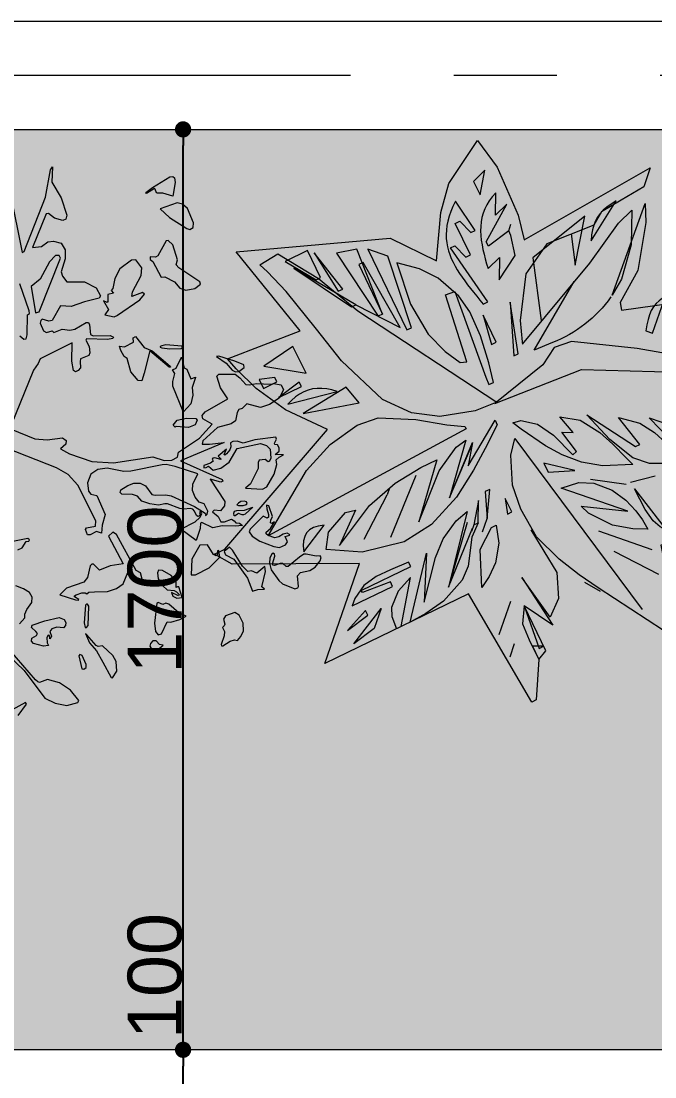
# Model space of a CAD drawing. Header units: millimetres. Extents: x 0 to 1313252738, y -131 to 560100888.
# Drawn here: x 1312631865 to 1312633035, y 559965272 to 559967222 of the extents above; entities that cross this region are included whole.
import ezdxf

# ---------------------------------------------------------------- set-up
doc = ezdxf.new("R2010")
doc.units = ezdxf.units.MM
doc.linetypes.add('CENTERX2', pattern=[101.60000000000001, 63.5, -12.7, 12.7, -12.7])
doc.layers.get('0').update_dxf_attribs({"lineweight": 0})
for name, color, linetype, lineweight in [('001通り芯', 6, 'CENTERX2', 0), ('002外周躯体', 7, 'Continuous', 13), ('003間仕切り', 7, 'Continuous', 13), ('004寸法', 7, 'Continuous', 0), ('009床', 7, 'Continuous', 5), ('010植栽', 92, 'Continuous', 0)]:
    doc.layers.add(name, color=color, linetype=linetype, lineweight=lineweight)
doc.styles.add('onnjuku', font='arial.ttf')
doc.dimstyles.new('onnjuku', dxfattribs={"dimtxt": 100, "dimasz": 30, "dimexe": 1.25, "dimexo": 0.625, "dimtad": 1, "dimdec": 0, "dimtxsty": 'onnjuku', "dimblk": 'DOT', "dimcen": 2.5, "dimadec": 0, "dimazin": 0, "dimtfac": 1, "dimtdec": 0, "dimtmove": 0, "dimatfit": 3, "dimfxl": 500, "dimfxlon": 1, "dimarcsym": 0})

# ---------------------------------------------------------------- blocks, each defined once
blk = doc.blocks.new('樹木平面（CAD素材.com）5dde948b')
at = {"color": 0, "linetype": 'ByBlock', "lineweight": -2}
for points in [[(24.18153541536231, 227.6778946107683), (31.89640140718621, 221.4856995383834), (36.15987998161654, 222.5008134846762), (37.78030261439925, 229.5126190766605), (38.72492253664314, 266.5116425783872), (42.17630995403669, 269.1509388387476), (41.56724158626093, 274.2265085702111), (24.31030449928585, 323.5610463600333)], [(6.311770279327903, 491.7268905275768), (28.45817287428145, 381.7900501440831), (32.72165144870451, 383.61725524741), (72.08269471620223, 484.2150473250113), (81.01569744357765, 534.6662104557545), (84.9746418341201, 540.0463143711058), (83.65499370394174, 511.724635269542), (100.7089080016558, 482.8953991948301), (111.3676044377316, 450.7162870973534), (109.3373765451433, 443.5089780786756), (103.9572726297956, 440.6666590290569), (88.73056343540155, 444.9301376034854), (77.05675305303521, 453.8631403308609), (73.09780866250003, 452.9495377791972), (47.719960005179, 390.7230528714586), (64.26631732975147, 392.5502579747854), (76.14315050137157, 401.280237912902), (86.70033554282055, 402.4983746484531), (100.9119307909168, 398.7424530471703), (108.3222625988528, 386.4595742970296), (108.3222625988528, 369.8117055778303), (101.0134421855437, 345.8550164453245), (103.4497156566467, 337.9371276642414), (111.3676044377316, 327.5829654120562), (143.5467165352056, 327.4814540174275), (165.067132196611, 316.7212461867253), (173.1880437669497, 301.5960483869648), (171.0563044797345, 297.3325698125358), (144.0542735083545, 290.4297949777456), (118.9809590349214, 282.0043492235168), (99.59228266073116, 282.91795177518), (83.85801649319546, 256.0174321984255), (78.27488978858673, 254.7992954628744), (65.89049964381775, 258.3521942748985), (62.94666919957307, 256.2204549876838), (62.1345780425363, 251.4494194401086), (68.3267731149208, 237.1363127973823), (73.80838842490266, 234.0909709585044), (84.16255067708335, 236.8317786134944), (87.30940391059632, 234.1924823531335), (102.5361131049831, 239.8771204523723), (116.7477083530793, 238.2529381383042), (125.6807110804547, 240.3846774255189), (146.9981039525992, 252.6675561756597), (151.0585597377685, 252.4645333864009), (153.1902990249837, 248.0995434173428), (154.8144813390572, 230.4365607518507), (159.7885396758902, 228.1017986753777), (191.1555606163347, 228.710867043153), (197.1447328994582, 225.157968231129), (196.1296189531676, 222.6201833653972), (185.9784794902407, 221.0975124459587), (147.7086837150091, 222.3156491815098), (146.2875241901965, 219.7778643157781), (152.1751850786932, 208.4085881173005), (153.3933218142447, 196.4302435510476), (151.7691395001784, 191.3546738195841), (136.6439417004185, 185.5685243257162), (135.5273163594938, 180.5944659888823), (136.2378961218965, 168.9206556065169), (132.2789517313613, 163.7435744804243), (127.0003592106331, 161.4088124039513), (123.6504831878737, 163.6420630857951), (120.6051413489949, 181.1020229620285), (121.1126983221365, 214.7022945843151), (61.72853246402155, 185.1624787471992), (58.48016783588173, 176.6355215983412), (49.85169929239418, 164.3526428482), (8.270094267387321, 62.9554485378935)], [(8.270094267387321, 55.18982684875528), (52.12301674722766, 37.67911127520711), (75.11534763075542, 35.85190617188028), (103.4370267323211, 39.20178219464606), (109.6799775020226, 34.32923525244132), (109.0709091342469, 27.47721611496582), (99.3258152498347, 18.79799187416393), (116.2274624556048, 9.814233449474159), (157.3395772804615, -4.498873193252165), (197.3858224617033, -6.935146664354306), (269.7126911350533, 4.484885231437602), (291.0300840071977, -2.367133906037906), (305.1909235579842, -1.605798446318203), (315.392818718221, 3.571282679774412), (317.5245580054361, 12.70730819640766), (356.3526664511336, 38.5927138268703), (379.6495315185493, 64.78265364122035), (362.443350128884, 74.22321334174194), (360.9206792094446, 80.46616411144169), (366.7068287033144, 87.31818324891718), (408.2757448039956, 111.3763837760525), (394.8424035813914, 131.9831968857929), (388.4133485882085, 153.3682640210249), (391.864736005602, 157.0903484907644), (421.7767602896892, 157.0226742276786), (430.6420887539825, 150.3905964452333), (441.6729936370284, 137.6678349850322), (447.8313515778681, 137.1941151434289), (461.5692269843602, 139.7657371407035), (487.0147499047634, 138.5476004051525), (492.9700850563494, 139.6980628776177), (506.7079604628416, 137.4648121957734), (511.242136089615, 127.9227411006227), (503.2565730454479, 112.7637061693194), (485.5259161168686, 101.1237329184973), (468.7426988714978, 95.70979187160307), (443.3648502141841, 102.4772181802209), (435.1085901176666, 93.54421545284549), (428.6118608613942, 91.64933608643241), (425.4311704963438, 86.23539503953863), (422.6565257098082, 70.9410115820624), (414.8063111918126, 65.39172200899611), (389.225439745238, 58.75964422655079), (362.2910830369402, 33.72016688466601), (361.2759690906497, 27.83250599616849), (374.4724503924554, 27.49413468073772), (401.8805269423573, 30.67482504578811), (320.8744340282028, -3.094632234213804), (397.8792861373841, -37.74385493433602), (399.4019570568235, -40.68768537858477), (395.7475468501688, -42.31186769265287), (375.9528248974639, -37.03327517193111), (402.9548558688438, -78.44992418067113), (402.5488102903291, -86.16479017249502), (394.7324329038784, -95.40232708375834), (383.2616453107657, -93.98116755894851), (379.9117692880063, -97.33104358171431), (390.5704657240748, -106.061023519831), (395.3415012716541, -115.9076287988696), (402.0412533171802, -115.6030946149817), (415.3392460136201, -110.9335704620357), (420.0087701665652, -113.9789123009136), (423.1556234000708, -117.734833902196), (429.8553754456044, -118.4454136646013), (435.235479360952, -122.7088922390303), (422.1405094537803, -123.5209833960643), (397.9807975320109, -123.4194720014352), (380.9268832342969, -126.8708594188301), (360.2185587299282, -116.9227427451624), (357.7146109957357, -118.1972746999522), (357.1281007156613, -128.1679494613154), (350.2253258808669, -150.094410701236), (321.5314383323311, -129.3409700214756), (348.3304465144574, -116.0316982811941), (356.9025198387062, -107.9559028862436), (360.7373947469205, -101.0982442268446), (358.857554105638, -96.94254318251568), (356.6518744198656, -97.18316278459996), (356.4313064512862, -98.30605426099281), (357.2333717915716, -101.6546770566642), (356.2708933832291, -104.6423704492094), (353.3634065247134, -105.9457266271656), (350.5160745667199, -104.3014926795904), (346.9669354359758, -95.77954843910902), (343.818828975378, -92.35071910940951), (339.2270049022664, -91.06741456496049), (326.8150437614277, -92.23040930836716), (319.7969720339715, -91.22782763301666), (296.9581614694798, -82.64572849201431), (292.1658210613059, -82.20459255485956), (280.3955121926883, -85.21233758091194), (264.634928256175, -82.3048507223948), (249.5761514924052, -77.27189071213388), (241.3950850215442, -68.52937850307535), (232.1512819748059, -65.1607040738968), (212.981920342103, -64.41879363413727), (209.3726263108365, -61.39099697457777), (211.1171184259474, -56.79917290147159), (223.7646862604997, -48.88880348295424), (234.9083815820232, -44.55765064543856), (246.819051885188, -44.2418374177032), (256.4287972434286, -48.97903583373546), (268.2041190204218, -65.31109132519987), (274.2045703473959, -66.48411188536011), (294.1910360455113, -65.89760160527976), (303.8910137545354, -67.97294567325571), (346.7964965511673, -87.68871431902836), (366.7829622492827, -99.7798493237583), (367.7304019324911, -102.2612389702517), (366.9183107754544, -104.2914668628368), (368.6327254403041, -103.1635624780669), (369.9862107020272, -101.3137992870447), (371.3396959637503, -96.03520676632297), (364.6625020059182, -82.31988944752491), (355.8197316293263, -79.43245422251493), (348.2853303390621, -70.27387061818581), (343.4578995722513, -57.86692238572004), (343.5481319230275, -46.04648443333462), (352.9774125797011, -26.91722606764232), (311.1998341678372, -13.33725727501632), (294.3715007470782, -9.953544120707194), (287.3333773861123, -10.72051910235086), (229.4944405351307, -21.99956295004676), (216.4107496718025, -22.54095705473674), (185.9573312830216, -16.49538955237176), (168.6327199329571, -19.1572439004276), (155.7294937711958, -27.50373634772268), (149.1820088176064, -43.99933797497807), (151.2122367101947, -59.22604716936757), (155.272692495364, -64.40312829546019), (166.5404572992156, -67.34695873970895), (181.9701892828634, -102.0638557029174), (176.1840397889937, -122.1631118395116), (175.473460026591, -136.5777298768671), (165.7283661421788, -133.8369222218771), (154.3590899437004, -140.029117294262), (149.5880543961284, -139.5215603211159), (145.4260872163249, -130.1825120152239), (147.2532923196522, -126.6296132031993), (163.9011610388515, -123.7872941535797), (164.7132521958883, -114.0422002691707), (131.4111702953269, -47.81235973574029), (113.5959205378858, -28.4744390588653), (92.27852766574145, -15.68400333557792), (-0.2028620839955693, 20.54619131408754)], [(257.2026570190392, 492.2879606189071), (269.3840243745472, 501.8977059771441), (301.6646478666553, 521.1848709567048), (306.8078918612045, 521.929287850653), (310.2592792785981, 519.3576658533784), (311.3420674879781, 510.8307087045195), (306.875566124294, 485.5882085733757), (288.5358408279389, 491.4758694618731), (278.4523756280941, 491.1374981464423), (276.6251705247741, 491.8819150403907), (274.4595941060143, 498.9877126644387), (273.2414573704627, 500.0028266107309), (258.0147481760759, 490.7991268310115), (257.1548334284125, 492.3371028020437)], [(283.6844420929447, 462.1496505176237), (300.9413791799198, 446.3138729554576), (332.5114229096253, 426.1131054242346), (338.297572403495, 424.3874117155373), (344.5912788705064, 428.1433333168197), (345.301858632909, 436.4672676764193), (333.7295596451768, 462.8602302800281), (324.9995797070551, 470.87963045574), (314.7469288495013, 473.7219495053595), (283.7019526435943, 462.1335820123231)], [(204.636323450406, 265.7619572964168), (245.9007053671994, 294.5404376738133), (254.579929608004, 304.8945999259986), (250.9255194013495, 307.9399417648765), (231.2830645405884, 300.1743200757378), (232.6534683680766, 309.1580785004271), (248.3369788383025, 339.1546956133752), (249.555115573854, 353.1632680722132), (238.7441520458342, 368.2377101746592), (230.5217290808687, 367.7809088988274), (209.3566033006609, 351.3360629688869), (199.611509416256, 333.5208132114508), (196.1093663015454, 315.2487621781834), (193.0640244626665, 311.4420848795858), (197.1752359451529, 306.8740721212689), (186.9733407849089, 304.1332644662789), (186.9733407849089, 291.3428287429915), (185.7552040493574, 289.5156236396651), (178.7509178199434, 292.7132325704865), (188.0392104285165, 276.4206537324899), (181.643992566871, 266.8278269400243), (198.5456397726484, 263.1734167333707), (205.1298906950433, 266.1061794707248)], [(324.8790597089865, 206.353867528886), (323.4353420964799, 209.0157218769423), (293.8391310401312, 211.136182120309), (286.304729749867, 209.6473483324134), (283.5075268756373, 208.0682821937362), (283.5075268756373, 206.8952616335755), (286.3949621006504, 205.7222410734153), (301.2381838042165, 203.6468970054393), (322.2172053609356, 204.1882911101284), (324.8880057356037, 206.2837690988431)], [(326.1592311857057, 87.85059334306835), (306.9735776007692, 134.5965905698444), (307.1258446927132, 143.7326160864782), (310.4757207154798, 158.3502569130924), (306.0599750491056, 165.0500089586235), (312.7597270946389, 167.9430837055574), (322.6570880709951, 188.3468740260395), (327.5296350132012, 168.7044191652771), (332.5544490473438, 165.9636115102871), (340.3200707364849, 148.6051630286829), (348.5424937014577, 151.4982377756169), (348.8470278853456, 150.5846352239537), (342.4518100237001, 132.6171183745737), (344.1267480350834, 118.4562788237913), (339.8632694606531, 102.4682341696821), (326.3019286862363, 87.72130269777105)], [(428.0633436170573, -85.51425118617134), (436.7256492920896, -85.4941995526642), (442.7611909777007, -83.46898456845565), (444.0845987891625, -81.92500878841567), (443.0619654803049, -78.9172637623633), (438.8110191768173, -77.39333961583043), (432.7554258577038, -78.17535332260331), (427.8828789154977, -81.14299508164184), (425.0355469575042, -84.45151461029945), (428.0247463619562, -85.52120722243534)], [(449.7614164576116, -129.3654357925038), (447.6635143019412, -134.4410055239668), (453.0774553488336, -142.0881972527049), (467.4920733861909, -151.3595712955107), (493.2082933589372, -161.5783850215234), (504.0361754527221, -163.1348930725057), (514.7287090203426, -158.397694656473), (518.4507934900794, -152.7807308203205), (514.593360494171, -142.9679626728252), (522.7142720645097, -140.3963406755506), (522.4435750121665, -139.2458782030853), (517.9770736484751, -136.7419304688969), (510.7359274982554, -138.5691355722238), (502.8180387171706, -143.4416825144285), (494.967824199175, -145.0658648284966), (482.7864568436672, -141.2084318325846), (479.2673951631841, -137.824718678276), (479.1997209000946, -134.9823996286563), (487.2529582073511, -128.0119505307802), (494.4264300944887, -115.6275603860099), (489.621557415372, -118.740576487974), (487.3206324704406, -117.6577882785955), (487.9973751012985, -112.7175670733045), (491.1780654663489, -105.8824665016009), (484.2752906315618, -86.25693020660945), (479.8087892678704, -84.7004221556276), (480.350183372564, -91.80621977967621), (483.666222263786, -101.889684979516), (483.3955252114428, -107.100603237152), (480.8915774772503, -109.0631568666508), (473.9211283793738, -105.4087466599971), (449.7253740096384, -129.3036563000755)], [(98.20605798604448, -250.6575834108371), (127.3660579860407, -259.592278532789), (132.8335579860395, -260.347949264496), (133.5003262787249, -259.0144126791297), (125.4991067665287, -254.3470346303493), (125.3213018884817, -252.613437069374), (128.3439848153102, -250.7020346303493), (138.8344726201867, -247.0125834108371), (145.2798994494551, -246.568071215715), (148.0803262787267, -248.5683760937641), (151.9475823762877, -245.9013029230323), (162.2158140835999, -244.8344736547397), (186.4861799372629, -244.2121565815687), (202.7207531079948, -238.9027053620562), (214.9750899982355, -230.1711276181541), (223.9764619494563, -209.3679568864468), (226.7102119494557, -207.1009446913249), (230.0440534128684, -208.3011276181542), (242.3792668275019, -224.1035361547393), (246.0464924372609, -226.303871520593), (247.8467668275007, -226.1705178620564), (250.4471631689703, -221.3697861547394), (246.9799680470132, -210.0347251791295), (239.1121021933614, -205.6340544474224), (202.6357092817743, -139.0114001029101), (195.8846803183587, -134.5107141273001), (188.4085408366554, -142.1868840968127), (215.2126262025086, -193.3946889748613), (191.4089981537217, -196.7952072675443), (171.5059646171394, -205.0964725114468), (160.6043030317705, -193.8947651943736), (157.3037999829939, -193.6947347065684), (154.5033731537223, -197.1952682431542), (149.6026262025079, -218.7985609260809), (142.4015286415269, -227.0998261699828), (110.2966353488482, -238.0014877553494), (98.110549671208, -250.7199081602889)], [(23.99888980492324, -304.0058898804941), (33.51840281238037, -293.1780077867061), (33.39809301133573, -286.0195746247013), (37.21792919442304, -277.8685856041002), (46.69232602649208, -264.7548172905126), (47.50441718352157, -255.0999557568848), (42.21078593767379, -246.5278824326356), (31.20243914232196, -239.6702237732361), (17.12619242039727, -234.0457405745183)], [(20.607657288052, -167.7099240249358), (28.45787180604748, -163.5817939766789), (36.30808632404296, -152.3478663043738), (41.18063326624906, -151.5357751473393), (42.12807294945742, -148.9641531500647), (39.21807963675019, -146.4602054158763), (8.25334459354417, -152.584726225175)], [(60.94033489097274, -412.3547332017819), (57.63234563233345, -411.0240108680969), (53.42150259585833, -407.4347684703416), (6.748192540548187, -353.5071533803184)], [(21.47050414239857, -473.2740256040711), (36.54494624484869, -452.4134340077567), (34.71774114152139, -449.5203592608227), (-21.77334996966601, -479.9737776496017)], [(3.198453109132969, -362.2713155769706), (32.12920057847441, -390.1361934027036), (70.34824065638895, -441.4502033877965), (89.38162714937424, -450.4339618124864), (111.0035542054138, -454.6974403869153), (131.7118787097824, -449.2158250769348), (133.2345496292218, -445.8659490541694), (118.0078404348278, -426.5280283772948), (97.756317206291, -412.9762571942879), (75.67758887442687, -406.7333064245881), (60.9076809558719, -412.367188826512)]]:
    blk.add_lwpolyline(points, dxfattribs=at)
for points in [[(269.8718430209665, 364.9224127098419), (285.4030863992412, 335.9916652405018), (292.1028384447745, 336.8037563975358), (310.2733780834133, 327.2616853023846), (320.1199833624451, 315.6893863146488), (330.7786797985209, 312.2379988972539), (347.2235257284592, 315.1818293415026), (358.0852449537962, 323.302740911844), (356.6640854289835, 327.7692422755313), (317.6837098913493, 353.2486023274764), (312.9126743437702, 359.1362632159739), (315.3489478148731, 368.0692659433489), (306.6189678767587, 396.1879222556553), (298.295033517159, 404.1058110367376), (294.5391119158776, 403.1922084850743), (279.0078685375956, 375.5811091459145), (274.8459013577995, 373.1448356748124), (265.3038302626482, 373.6523926479585), (264.8977846841262, 368.5768229164955)], [(53.28283405817272, 270.4885816088422), (59.90645255773052, 272.315786712169), (99.34362937119657, 371.4924192649601), (97.11037868935455, 376.4664776017939), (90.20760385456744, 376.4664776017939), (79.14286183997683, 364.2851102462823), (62.08894754226275, 332.2075095434347), (45.51721236903175, 318.9095168470012)], [(300.426092647187, 169.8154049842751), (264.5136170361184, 199.9530101453188), (254.205980839808, 158.7210554795856), (249.4857009895459, 144.8647501126911), (242.7859489440125, 145.3215513885225), (229.234177761009, 161.6141302265196), (222.3821586235317, 185.9768649375428), (217.3573445893817, 189.6312751441965), (210.9621267277435, 200.4422386722131), (208.6781203485843, 208.5123945452392), (217.5096116813256, 207.75105908552), (234.2589917951591, 215.8212149585466), (233.6499234273833, 224.3481721074045), (238.0656690937576, 226.6321784865631), (254.205980839808, 206.5329223499689), (268.6713545744751, 200.2899715802691), (302.0798824513513, 171.9006182156185), (302.3660881889846, 169.995869685838)], [(438.5619525303955, 169.5207399637543), (437.8852098995375, 173.987241327442), (421.4403639695992, 181.0930389514906), (391.8667110009374, 190.0937159419518), (387.6709066895965, 189.349299048004), (405.4015636181684, 177.5739772710094), (416.3647942381321, 164.4451702322908), (422.4554779158897, 161.1291313410684), (428.5461615936474, 162.1442452873611)], [(332.3979523139606, 75.71152240198533), (349.5533780063015, 74.89943124495176), (351.7866286881508, 71.75257801144426), (348.2337298761231, 63.53015504647419), (335.6463169420931, 58.35307392038158), (313.2122987290313, 60.58632460222497), (311.0805594418161, 59.16516507741562), (307.2231264459006, 62.92108667869842), (315.1410152269855, 71.85408940607385)], [(440.8143026868819, -53.36239677799267), (472.1813236273192, -55.59564745983653), (480.3022351976651, -51.12914609614927), (493.7017392887246, -27.88303672604752), (499.0818432040796, -10.01703127129712), (497.965217863155, -1.490074122438727), (502.9392761999879, 3.687007003653433), (511.0601877703338, 7.848974183453264), (496.1380127598276, 8.559553945858168), (503.4468331731368, 14.65023762361397), (503.4468331731368, 21.14696687988681), (500.2999799396311, 26.52707079523771), (495.224410208164, 27.13613916301347), (494.7168532350224, 29.36938984485733), (498.5742862309307, 37.08425583668122), (497.1531267061181, 40.434131859447), (458.5787967469986, 35.46007352261314), (437.0583810856005, 29.26787845022818), (425.4860820978611, 33.12531144614012), (417.4666819221492, 32.61775447299397), (413.101691953092, 29.87694681800395), (414.1168058993827, 22.56812640469661), (412.0865780068015, 17.18802248934526), (406.0974057236708, 9.676179286779645), (402.7475297009042, 7.544439999565383), (401.5293929653527, 8.458042551229028), (406.1989171182976, 18.30464783026718), (390.667673740023, 5.615723501609409), (395.3371978929682, 0.5401537701459347), (395.3371978929682, -0.3734487815172542), (384.3739672730117, 2.468870268101909), (380.9225798556182, 1.859801900326601), (379.8059545146936, 0.1341081916289113), (381.5316482233866, -3.418790620395157), (376.1515443080388, -7.073200827048368), (364.3762225310457, -11.9457477692531), (363.8686655578966, -16.00620355442379), (368.639701105476, -15.49864658127762), (372.7001568906453, -12.7578389262876), (381.5316482233866, -20.06665933959448), (395.5402206822292, -16.71678331682869), (410.665418481989, -5.449018512980728), (425.6891048871221, 19.52278456581871), (469.0344703938135, 28.76032147708156), (479.8961896191504, 25.41044545431578), (486.3929188754227, 18.50767061952592), (488.1186125841159, 1.758290505697459), (485.580827718386, -3.520302015024299), (482.636997274134, -4.636927355946226), (477.1553819641594, -0.8810057546634197), (466.2936627388226, -1.591585517068324), (464.5679690301294, -6.159598275385179), (464.3649462408684, -16.91980610608698), (450.1533509927721, -45.64753078616877)], [(454.6192257429101, -88.50194457871612), (440.4076304948138, -101.2923803020035), (437.2269401297635, -102.8488883529853), (434.9260151848393, -103.0519111422441), (428.2262631393059, -100.6156376711419), (425.9930124574639, -101.563077354348), (422.2032537246377, -104.7437677193984), (420.4437228843926, -104.5407449301401), (419.2932604119305, -99.73587225102119), (421.0527912521683, -96.21681057054005), (424.8425499849945, -94.79565104573068), (438.9864709700086, -93.98355988869663)], [(341.7832196428681, -184.4761421474986), (341.0331053135997, -213.7306009889621), (348.9843172038418, -213.4305552572546), (374.0381358014019, -200.9786573914011), (393.6911312282281, -181.0256162328646), (392.0408797038435, -168.8737640987183), (389.4904909843282, -169.023786964572), (389.1904452526251, -175.7748159279867), (386.6400565331096, -178.3252046474986), (381.9893476916441, -176.2248845255476), (370.7376327526181, -158.072117757255), (356.4854604965258, -159.1222778182305)], [(404.3240018456089, -176.3749073914009), (419.4763112968321, -184.7761878792057), (444.5301298943923, -219.5814927572546), (453.9815704431712, -243.8851970255473), (463.5830338578053, -240.4346711109133), (476.3349774553679, -240.1346253792058), (471.3842228821921, -235.4839165377425), (478.2852747114629, -207.5796634889621), (476.635023187071, -198.2782458060355), (462.2328280651236, -210.730143671889), (452.3313189187793, -206.3794805621328), (445.5802899553637, -207.4296406231083), (435.3787350773163, -197.5281314767671), (416.7758997114615, -168.1236497694499), (411.3750765407274, -162.5728037328645), (401.9236359919487, -170.5240156231084)], [(531.9593283383401, -239.304156016638), (537.8244311391354, -237.7401286030909), (539.1779164008657, -235.2437002314677), (537.1401691457103, -215.3737846531099), (542.7345748941697, -209.283100975354), (559.7433730164956, -205.8993878210454), (569.4884669009007, -199.4928909155537), (578.827515206798, -187.5371044369963), (580.6772783978194, -181.581769285413), (578.827515206798, -178.6943340604025), (571.2479977411458, -179.3259605158737), (552.8405981817012, -175.265504730703), (548.5996776949723, -175.6264341338292), (540.9299278785365, -180.9501428299418), (519.9960224972128, -198.3198703553935), (515.9355667120435, -198.2747541800027), (510.1155800866291, -192.815696957718), (505.2881493198183, -192.544999905373), (494.595615752205, -196.5603395151529), (491.7081805271919, -195.7933645335097), (491.1667864225055, -192.9961616592809), (495.4528230846299, -179.3259605158737), (494.9114289799362, -174.8143429767951), (492.4300393334451, -173.7766709428069), (489.0463261791337, -175.8520150107829), (486.249123304904, -182.7999060209636), (485.527264498658, -192.138954326856), (488.5951644252308, -204.2752055069768), (502.4909464455886, -224.1263226789219), (509.5215504439875, -230.431308189784)], [(278.4670588435147, -209.9097061242523), (280.1339795752174, -221.3114439291303), (288.7352905508268, -234.1133951486427), (296.2030954288748, -241.2478158803497), (309.6718149410699, -242.3813219779108), (313.672424697168, -244.8483646608374), (318.6065100630258, -250.1158341730329), (317.539680794729, -252.2494927096182), (304.2709917703433, -246.2485780754719), (307.0047417703427, -252.9829378315694), (314.4058698191184, -256.9168707583985), (323.8739795752226, -255.1832731974232), (318.2731259166794, -235.9803463681546), (315.4726990874152, -235.5802853925452), (313.0723332337548, -237.0471756364477), (313.0723332337548, -225.7121146608374), (304.0042844532691, -215.0438219779108), (287.7351381118024, -205.3756817340086), (280.6007173800935, -204.8422670998621)], [(147.7265686567734, -311.1827034565672), (150.4133979250655, -307.468557115104), (151.6308674372594, -271.3148985785191), (149.4083064616534, -267.8921546760808), (147.23019670555, -267.8921546760808), (145.4965991445751, -269.8924595541289), (143.1962485348231, -302.0195784565681), (145.2175442665284, -310.7678254077868)], [(273.0495664654627, -302.6550919855326), (275.0498713435117, -318.3574852782153), (279.8506030508252, -324.3583999123616), (286.1515634166826, -322.7581560099229), (296.6531640264402, -300.3547413757765), (303.0541396361914, -301.2548785708981), (319.9567158557075, -296.2541163757764), (331.4584689044896, -290.2532017416302), (317.9564109776584, -283.6521956440696), (299.4535908557045, -267.649756619679), (293.8527371971686, -265.8494822294351), (288.5519292703428, -268.6499090587031), (279.7505878069241, -264.7493145465082), (277.4502371971721, -265.9494974733375)], [(398.9312528221672, -345.0573880983375), (412.7333564807086, -336.056016147118), (420.4678686758306, -333.7223271227281), (426.2020759929036, -334.655802732484), (432.3363442855879, -327.7214124885809), (437.2704296514383, -317.1864734641918), (437.0037223343643, -303.1176624885816), (429.5359174563164, -288.248729561752), (421.2679906270459, -283.0479368788256), (404.332075992901, -289.648942976386), (400.6648503831493, -295.3164734641913), (402.6651552611911, -304.5178759032156), (401.7316796514387, -307.7183637080934), (398.8645759929022, -310.9855283422398), (402.13174062705, -318.4533332202887), (401.5316491636367, -326.4545527324835), (395.9974723343657, -342.3236380983377), (396.4642101392419, -344.5906502934599)], [(70.58933021863413, -298.4650595903131), (96.77927003298464, -292.6789100964452), (106.1183183388748, -295.8257633299522), (109.0621487831267, -301.916447007708), (108.5545918099778, -307.4995737123177), (104.9001816033305, -311.2554953136009), (92.5157914585543, -310.4434041565664), (83.27825454729098, -313.5902573900735), (80.02988991915845, -318.1582701483908), (82.87220896877625, -326.7867386918783), (80.02988991915845, -331.6592856340827), (79.3193101567558, -325.8731361402147), (76.88303668565275, -325.0610449831802), (74.2437404252887, -329.4260349522387), (74.95432018769132, -339.1711288366482), (77.59361644805541, -344.1451871734822), (67.8485225636432, -345.4648353036628), (49.5764715303776, -340.3892655721993), (46.2265955076109, -336.0242756031412), (46.63264108613293, -330.8471944770486), (55.05808684035946, -325.4670905616976), (57.08831473294049, -322.218725933561), (54.24599568332268, -318.2597815430195), (45.82054992909615, -310.9509611297131), (47.14019805927455, -306.7889939499132)], [(195.3701000020483, -403.8794579344625), (203.3713195142373, -391.410890861292), (202.571197563022, -373.9415615929993), (195.9035146361893, -362.4731469588533), (176.8932097581455, -344.9741835442186), (169.1279658557068, -346.0574762271459), (165.4796731727801, -344.2004030564139), (148.3840634166808, -324.3389396417801), (145.3720817093599, -321.9937262271455), (153.2547646361891, -339.122262812511), (165.7307402459446, -354.1171408612922), (177.4510451239948, -374.7499152515361), (193.2364414654621, -403.279366471048)], [(270.7492158557034, -355.8632017416303), (276.8501457337588, -357.9635218635813), (280.1506487825354, -355.2631102782157), (281.5508621971712, -349.6622566196793), (289.1520207337562, -343.7613572294349), (282.5510146361958, -342.1611133269958), (276.2500542703384, -335.5601072294353), (269.749063416679, -335.76013771724), (265.5484231727787, -340.4608541806547), (264.7483012215634, -345.4616163757764)], [(133.3424054860115, -363.381596455728), (138.8240207959934, -387.1352627989759), (142.3769196080211, -387.8458425613808), (147.0464437609662, -385.0035235117616), (147.1479551555931, -379.5219082017812), (139.2300663745081, -362.8740394825818), (135.4741447732267, -360.5392774061088)]]:
    blk.add_lwpolyline(points, close=True, dxfattribs=at)
blk = doc.blocks.new('樹木平面（CAD素材.com）463e85fd')
at = {"color": 0, "linetype": 'ByBlock', "lineweight": -2}
for p, q in [((-140.9869636327639, 273.5519565921295), (-183.0772731401703, 284.7338874734342)), ((-183.0772731401703, 284.7338874734342), (-157.3127534501836, 208.3520534632226)), ((-106.4899874003167, 256.6756532158561), (-140.9869636327639, 273.5519565921295)), ((-68.28175091246521, 223.1268018837618), (-106.4899874003167, 256.6756532158561)), ((-93.16815075993507, 225.9134811357417), (-75.99794651279444, 231.773894099857)), ((-53.52811101324186, 101.7990639389099), (-93.16815075993507, 225.9134811357417)), ((-75.99794651279444, 231.773894099857), (-18.62547625886145, 73.70235266127565)), ((-48.33114437967743, 194.4020751710504), (-68.28175091246521, 223.1268018837618)), ((-157.3127534501836, 208.3520534632226), (-124.7289185533736, 153.2712212576607)), ((-28.13493428170114, 150.0573970490149), (-48.33114437967743, 194.4020751710504)), ((-124.7289185533736, 153.2712212576607), (-93.75979258131336, 121.3376032699852)), ((-13.0084000843417, 100.0071305215824), (-28.13493428170114, 150.0573970490149)), ((-93.75979258131336, 121.3376032699852), (-66.14787109468853, 100.6598085510004)), ((-66.14787109468853, 100.6598085510004), (-53.52811101324186, 101.7990639389099)), ((-4.557602868884714, 64.09725196375621), (-13.0084000843417, 100.0071305215824)), ((-18.62547625886145, 73.70235266127565), (-12.8492116751986, 60.08130500951847)), ((-12.8492116751986, 60.08130500951847), (-4.557602868884714, 64.09725196375621))]:
    blk.add_line(p, q, dxfattribs=at)
for points in [[(64.87344115809537, -208.4006933363926), (112.866327817368, -287.1695886965326), (115.9339471599996, -335.1526133210518), (100.4440917453776, -369.8348399301676), (48.23453339434308, -296.1103465644464), (105.1619054224538, -384.3590225649814), (52.0455928749434, -348.6651840669438), (49.09407759532768, -382.0500720129838), (61.27710273060438, -411.530423871769), (79.63779175892705, -447.9047748448411), (74.58298521333926, -522.0098243059657), (66.66333790613135, -526.6593430447801), (-50.69051506151663, -326.767445010897), (-316.0219968634738, -455.2777475464754), (-251.8870690823606, -270.6644111382557), (-486.7694881241259, -271.8234942162799), (-519.5284905530661, -253.0889931933707), (-500.3437616448718, -243.7970867097856), (-310.5679840088888, -22.69529164243067), (-388.3638858134981, 13.23306679962297), (-442.7513546963509, 52.68639525292201), (-479.1571660907683, 88.79421319286666), (-495.2187005810174, 107.6124633733698), (-360.9947889334999, 159.2041324870379), (-479.4974709846718, 304.9531136557817), (-194.8653991050414, 330.2078784592287), (-109.3344766449809, 288.3020605320253), (-101.6804862270765, 378.1253161136083), (-87.04568924194973, 431.5969683358816), (-33.69849104613604, 510.6586887315606), (2.210910667567077, 461.4869422002593), (41.4854195432963, 372.8611264700903), (52.32457569726829, 327.0912996851766), (284.7493371718192, 460.1369789706695), (273.4802838753712, 424.9771922588661), (231.3132157280288, 400.5596942925185), (195.2824257752818, 378.9565882892284), (180.7266572253975, 354.5646944563414), (94.25626413138158, 320.0613180031323), (55.48428558568412, 264.6792259063459), (45.15805847412047, 178.1815196798943), (48.87967691653829, 138.8325605516838), (49.06971350708591, 134.4107353617137), (173.4559059434177, 284.2549457008918), (226.2168366775986, 358.2245420584895), (250.8037572530629, 382.275697453144), (250.0908308662656, 318.376950207934), (232.2026786533061, 254.7394560288021), (214.5293114248161, 224.9031177708821), (275.6785836719974, 394.3235383158535), (276.6436214427631, 359.4866562977641), (262.0312883383485, 270.5235171542763), (229.7747674301608, 211.5414114984942), (231.8612711755759, 197.7470726228839), (504.3243771039815, 235.3713145598567), (496.5739920711094, 196.2226213883286), (467.131379472923, 140.4291135789126), (431.9918060830932, 106.8610299227548), (362.7308421760208, 108.9123217427095), (261.0175554259567, 126.4399552010554), (139.9463286136106, 139.6461536649203), (107.5089734652356, 128.612118129382), (86.70823174186262, 96.17382247443766), (-1.581974050115604, 24.91365875925749), (158.117521640981, 87.648229416518), (337.5617676787278, 83.07931474740327), (456.9156264083321, 62.39947116556868)], [(-29.03322297881823, 410.526817543965), (-20.22218437683114, 455.7410936319212), (-41.08106384153143, 435.4016439628977), (-29.03322297881823, 410.526817543965)], [(-14.2680096510594, 274.3645594844238), (6.590869813637254, 294.7040091534436), (6.07144001796405, 253.5056800197253), (35.48164318680939, 298.4602412098429), (27.70946417617234, 335.6426233893253), (23.6935172219346, 343.9342321956356), (-13.74857985538256, 315.5628886181422), (-17.76452680962029, 323.8544974244523), (20.19700006337371, 393.4241701356659), (-0.661879401322949, 373.0847204666443), (-0.1424496056497446, 414.2830496003644), (-6.630637049409414, 407.0551074878166), (-12.14932094823234, 399.6600115031542), (-16.75112608314521, 392.1070781656144), (-20.48870320667629, 384.4035640780093), (-23.414275505158, 376.5579565987136), (-25.58006616494458, 368.5787430861018), (-27.03829837235026, 360.4744108985469), (-27.8420244746194, 352.2530457997345), (-28.04346765806986, 343.9231351480321), (-27.69444951436162, 335.4923371409495), (-26.84965474097408, 326.9699942692168), (-25.55844341839839, 318.3629095979686), (-23.87507267794717, 309.6816563735229), (-21.8526208383264, 300.9322604431109), (-19.54165276411731, 292.1240123544921), (-16.99562239722218, 283.2658270322245), (-14.2680096510594, 274.3645594844238)], [(-23.33876315088128, 208.5511188296077), (-15.04715434457103, 212.5670657838455), (-83.83768236227115, 312.3260863574178), (-75.5460735559609, 316.3420333116537), (-55.20662388694109, 295.4831538469589), (-46.91501508063083, 299.4991008011948), (-75.0266437602877, 357.540362445372), (-66.73503495397381, 361.5563093996097), (-46.395585284954, 340.6974299349131), (-38.10397647864375, 344.7133768891508), (-74.50721396461084, 398.7386915790921), (-79.19038853937307, 389.111294439017), (-83.08209202313083, 379.8047935784888), (-86.2114229611725, 370.7989534337958), (-88.60788149349173, 362.074367602123), (-90.30345524270888, 353.6104248965348), (-91.32681518793835, 345.3881205089093), (-91.70788903534776, 337.3868172808379), (-91.47906600225909, 329.5867331862901), (-90.66861547309236, 321.9680342562478), (-89.30726834339657, 314.5117416540525), (-87.42537988554251, 307.1959874657514), (-85.05242426801851, 300.0034252049518), (-82.21998751876163, 292.9126145238697), (-78.95839893864104, 285.9037474249708), (-75.29592791206595, 278.9569899392427), (-71.26413449547546, 272.0529616353451), (-66.89334798973503, 265.171854515751), (-62.21349610103425, 258.2930314220757), (-57.25448056403911, 251.3979151123422), (-52.04665665110588, 244.4646376725814), (-46.62115685250318, 237.4750494270265), (-41.00707971351948, 230.4089148119783), (-35.2355836958959, 223.2460242352118), (-29.33493818404895, 215.9665437276999), (-23.33876315088128, 208.5511188296077)], [(175.9195630984249, 325.5330102981534), (222.1726987777292, 399.1186299636029), (212.979743462769, 393.4530785767166), (205.0023985721491, 387.7928031754327), (198.167176591789, 381.9957493654856), (192.3976749587746, 375.9174272129712), (187.6179186763875, 369.4145775395591), (183.7535910696497, 362.3447443563018), (180.7266572253975, 354.5646944563414), (178.4628004686492, 345.931971850754), (176.8856182365089, 336.3020866056067), (175.9195630984249, 325.5330102981534)], [(138.996895816781, 338.3599958543746), (146.5093599295796, 280.578449108034), (164.1314371335502, 371.007001283946), (68.3883635142156, 293.924864459932), (83.41329173981285, 178.3617709672508)], [(23.6935172219346, 343.9342321956356), (27.96917907401076, 356.2417879561853)], [(-389.0689188087637, 287.3310364518074), (-331.8068018580962, 253.6451714308896), (-323.5151930517859, 257.6611183851255), (-347.6108747772087, 307.4107712229925), (-389.0689188087637, 287.3310364518074)], [(-290.8681876222145, 232.5265770683545), (-282.5765788159042, 236.5425240225905), (-335.3033190166607, 303.13510937092), (-290.8681876222145, 232.5265770683545)], [(-208.9909591504547, 190.2893883432862), (-256.9226077034582, 310.3878585858802), (-294.1049898829406, 302.615679575245), (-217.282567956765, 186.2734413890484)], [(-164.0363979603353, 160.8791851744408), (-155.744789154025, 164.8951321286768), (-199.400775854956, 297.3011581318205), (-236.3234431366, 310.1281436880436), (-164.0363979603353, 160.8791851744408)], [(-266.5127909989569, 203.3760887973458), (-258.2211821926467, 207.3920357515835), (-372.7454160939779, 274.7637657934228), (-266.5127909989569, 203.3760887973458)], [(-258.2211821926467, 207.3920357515835), (-176.3439537208833, 165.1548470265152), (-244.8747668407486, 285.5130321669477), (-253.1663756470589, 281.4970852127117), (-208.9909591504547, 190.2893883432862), (-217.282567956765, 186.2734413890484)], [(276.8376667500197, 159.4411192740917), (289.1452225105713, 155.1654574220156), (310.5235317709412, 216.7032362247555), (309.7443870774295, 154.9057425241808), (347.7059139504237, 224.4754152353926), (343.6899669961858, 232.7670240417047), (332.9740409806982, 230.0070760284034), (323.4516520920442, 226.9069733740725), (315.0476044781826, 223.3852543940884), (307.6830100203624, 219.3617401023621), (301.2802113553844, 214.755823946638), (295.7603203645122, 209.4873269408181), (291.0460812792371, 203.4748133717767), (287.0602643025705, 196.638907442808), (283.7247845051388, 188.8977718460846), (280.9607537681804, 180.1712275955215), (278.6913438893935, 170.3790697335534), (276.8376667500197, 159.4411192740917)], [(33.14420910627087, 113.0677601081115), (41.43581791258111, 117.0837070623474), (26.15117478914545, 212.0476359881704), (33.14420910627087, 113.0677601081115)], [(-7.794405129610822, 134.1863544706448), (0.4972036767030659, 138.2023014248807), (-23.5984780487197, 187.9519542627495), (-7.794405129610822, 134.1863544706448)], [(362.7308421760208, 108.9123217427095), (474.7974185101411, 173.4271879083389), (470.7814715559034, 181.7187967146492), (441.8906981827312, 177.9625646582499), (445.6469302391342, 149.0717912850778), (387.8653834927937, 141.5593271722791), (404.1888862075793, 128.9920565138945), (395.8972774012655, 124.9761095596568), (354.6989482675453, 125.4955393553318), (362.7308421760208, 108.9123217427095)], [(-428.5887350687844, 94.166376339439), (-350.4677386534204, 80.819960987541), (-374.5634203788395, 130.5696138254079), (-428.5887350687844, 94.166376339439)], [(-429.1081648644576, 52.9680472057189), (-404.2333384455232, 65.0158880684321), (-408.2492853997609, 73.30749687474234), (-437.1400587729331, 69.55126481834304), (-429.1081648644576, 52.9680472057189)], [(-400.4771063891238, 36.12511469525997), (-359.0190623575689, 56.204849466445), (-363.0350093118032, 64.49645827275526), (-400.4771063891238, 36.12511469525997)], [(456.9156264083321, 62.39947116556868), (612.6381894433797, -5.491688671947486), (380.9925726623442, -76.73987425686029), (523.6284352433322, -202.1528659428786), (383.1905153317166, -229.2256350311873), (379.1745683774788, -220.934026224877), (428.9242212153476, -196.8383444994542)], [(-384.1536036743382, 23.55784403687358), (-293.205621702753, 47.13409596661949), (-302.8155267034926, 50.13259458238461), (-312.1325128807293, 52.11417211567096), (-321.1628119268207, 53.07478664802694), (-329.9163478008486, 53.01167895957405), (-338.4014380830995, 51.91877318689694), (-346.6255192500139, 49.79451489418715), (-354.5997719877342, 46.63451251128754), (-362.3304279886106, 42.43472411976108), (-369.8274371832122, 37.19033058326204), (-377.098236047972, 30.89977746597287), (-384.1536036743382, 23.55784403687358)], [(-355.5225451990045, 6.714911526414652), (-252.2670074668713, 26.01550160408442), (-276.6224040901325, 55.16598987509496), (-355.5225451990045, 6.714911526414652)], [(-47.31422138962807, -58.97830564172546), (-43.03855953755555, -46.67074988117747)], [(395.757785990103, -212.9021323164034), (384.3676991666871, -207.6769967495557), (374.5320375195916, -211.0951031829318), (342.5875834617618, -215.3732206821624), (314.6174676849587, -208.856322838863), (303.3954462427682, -202.5003472062999), (290.3936949229792, -191.3517491228986), (275.7380831578412, -170.8074719122078), (255.7871334775846, -132.7728066977406), (333.7005773916864, -232.7221521897481), (304.8098040185141, -236.4783842461493), (339.6547521174616, -414.0986863372454), (189.0890292681033, -315.17254426414), (153.7856619566464, -291.1889456769641), (116.740559032838, -262.287217591178), (75.14096358348252, -221.1392513272894), (45.86743951062271, -169.8728742627072), (30.68907215041327, -125.7148698655764), (27.96531922470604, -70.59001870693555), (35.34215177564693, -39.41800066621546), (270.3447943040846, -355.5379948973932)], [(-85.5354631604605, -149.1471429197991), (-47.31422138962807, -58.97830564172546)], [(96.36050078271364, -101.9946390603072), (145.8504387227403, -98.49812190174637), (88.32860687423816, -85.4114214476849), (96.36050078271364, -101.9946390603072)], [(-193.5860925403431, -221.9536178917388), (-146.813527065362, -107.1696690925673)], [(240.2949378528902, -124.4118079120289), (174.481497198074, -115.3410544122053)], [(248.5865466592004, -120.395860957793), (294.060537644993, -108.6077349929182)], [(330.7234900288022, -142.0338851160013), (393.0404135250538, -101.6147006757928)], [(-196.5631799032308, -131.2653508179901), (-200.8388417553069, -143.5729065785381)], [(-15.96579044924874, -187.108669792793), (-11.17069880149574, -133.6027848985286), (-19.46230760780963, -137.6187318527645), (-15.96579044924874, -187.108669792793)], [(-243.0760304803734, -225.4501350502997), (-200.8388417553069, -143.5729065785381)], [(-40.8406168681795, -199.1565106555026), (-32.54900806186924, -195.1405637012667), (-32.02957826619604, -153.9422345675484), (-40.8406168681795, -199.1565106555026)], [(21.21659173023363, -179.3364907821578), (29.50820053654752, -175.3205438279201), (17.46035967383796, -150.4457174089857), (21.21659173023363, -179.3364907821578)], [(425.4277040567866, -147.3484065594239), (375.9377661167563, -150.8449237179866)], [(-32.54900806186924, -195.1405637012667), (-44.4427047857389, -221.8013856553134), (-50.90988300391837, -275.4374107335861), (-62.40531577540786, -300.9855716927268), (-96.69524746739624, -340.1587539598513), (-129.1539314315505, -362.7869552109642), (-158.4814295435226, -378.9747554159566), (-128.032366783369, -251.6235359584207), (-132.0337304726454, -341.7229732139877), (-111.2199138458818, -259.3986632590622), (-97.2302089546447, -224.688523777354), (-73.10442095749931, -191.5690059199796), (-52.88845773088907, -174.2816842365719), (-87.61318234316059, -313.9404594546759), (-42.97844779421757, -205.3102885357775)], [(428.9242212153476, -196.8383444994542), (392.2612688315385, -163.4121943763712), (383.9696600252282, -167.4281413306089), (395.757785990103, -212.9021323164034)], [(-53.14817262872747, -194.8808488034301), (-87.61318234316059, -313.9404594546759)], [(-24.51711415339742, -211.7237813138891), (-15.96579044924874, -187.108669792793)], [(-354.6231770188206, -248.766672082209), (-316.9213650436613, -199.7961639378536), (-327.9091153329828, -201.4347964389726), (-336.9076943393484, -204.2658426697144), (-344.0136603481187, -208.3329985374057), (-349.3268882881785, -213.6815663281632), (-352.9447656057637, -220.3556435440132), (-354.9683720138455, -228.3980449884221), (-355.4946933639621, -237.8536973243154), (-354.6231770188206, -248.766672082209)], [(-40.8406168681795, -199.1565106555026), (-45.11627872025565, -211.4640664160524)], [(189.7661403215097, -210.3049833380282), (288.2265864058936, -244.5102781546229)], [(218.137483899005, -247.7470804153454), (300.0147123707683, -289.9842691404156)], [(-175.0646471561849, -387.0066493244504), (-157.4425699522107, -296.5780971485401), (-180.1600634770693, -321.4983464357392), (-192.7217278271801, -351.5936202248586), (-191.9931667201162, -368.1747898525), (-183.3562559624952, -391.0225962786863)], [(163.8524543112253, -304.7494824681762), (192.483512786559, -321.5924149786351)], [(6.052172093473928, -401.651639165535), (27.43048135384743, -340.1138603627952)], [(88.18911546307574, -423.2896633237451), (67.58995089621385, -423.0299484259067), (79.63779175892705, -447.9047748448411), (92.20506241730982, -431.5812721300553), (52.0455928749434, -348.6651840669438)], [(52.0455928749434, -348.6651840669438), (79.89750665676183, -427.3056102779828), (88.18911546307574, -423.2896633237451)], [(-274.0445230362457, -393.999683641574), (-236.6024259589249, -365.6283400640786), (-240.6183729131626, -357.3367312577666), (-274.0445230362457, -393.999683641574)], [(-261.9966821735361, -418.8745100605065), (-211.7275995399905, -353.5804992013691), (-224.5545850962153, -390.5031664830112), (-261.9966821735361, -418.8745100605065)], [(26.13190686465896, -443.1096831970917), (34.68323056880763, -418.4945716759957)]]:
    blk.add_lwpolyline(points, dxfattribs=at)
for points in [[(1.936626254579095, 27.7535664422403), (-38.40265020010884, 11.72692487509266), (-103.489170658524, 1.063326137753392), (-155.6770845633036, 7.609490038266813), (-209.4103096260333, 32.74123125272672), (-285.0377853449827, 104.1468453935722), (-331.1302081794293, 162.6242344426664), (-386.9372749926515, 232.2229217205395), (-421.4520073229468, 268.45997299993), (-435.6605815805449, 281.3283633809961), (-402.5115124973181, 301.2936428163994), (-327.660997454941, 255.6531449080075), (-254.9763516769599, 196.3611606386739)], [(253.1219234091113, -87.48914063038502), (196.8317867053301, -90.01772423407603), (158.3894918994883, -83.07273578750666), (122.2740666049103, -69.78516223045517), (91.531710131374, -53.3639194841071), (46.551067484379, -22.26398747652456), (31.58591971924761, -10.52722729304514), (46.3368008295838, -6.282858358408703), (76.93291905111619, -13.35410662919094), (106.4586683889028, -33.71609070385239), (142.094206666341, -69.60734852857422), (148.9531450830491, -63.87666697016085), (122.0144718951596, -28.14930449701751), (142.6136364620142, -28.40901939485593), (118.2582398387567, 0.7414688761527941), (155.4093429204658, -5.520133208836341), (192.2013014744079, -28.51813109580326), (215.7475882212056, -50.05797229099154), (240.9851866723948, -75.67843616399477)], [(530.7046546177316, -13.53981124411257), (496.0196014255124, -24.06505885497427), (424.9565656070371, -52.6507721690541), (355.2924019984875, -77.69319693964006), (315.6770441987646, -85.89289916382586), (283.6869614854477, -85.75039409958117), (253.1941768769502, -75.12405563158063), (210.4040438767588, -41.55204770553246), (167.748177778787, 4.237986034713685), (257.6573001590223, -54.58242030297697), (265.9489089653362, -50.56647334873924), (226.1833910417208, -0.8357863706205534), (265.6373030759278, -10.96424468956866), (293.035250776953, -28.74111368807189), (335.7782965743863, -67.928835654875), (344.0699053806966, -63.91288870063909), (283.0515563736335, -1.336250306547299), (369.2044466974694, -31.26588327106947), (344.8490500742118, -2.115395000060743), (454.443546964385, -22.06604717704613), (432.1820904385949, -1.46816966944425), (491.3049191216668, 6.392458739763242), (524.3894143270463, -6.137390138889713)], [(-55.08640040026512, -21.79592346224308), (-420.1769027757982, -219.0967540155252), (-349.4791273712981, -98.69084171740542), (-305.9536512054873, -50.39246538864246), (-256.0399466426243, -14.95185269557623), (-216.9724554392342, -1.46154143116837), (-147.6666375453569, -4.759434285922907), (-90.67168964785922, -14.27382764283357), (-57.09437387738399, -17.65011905908795)], [(2.695146346075489, -14.28345934944445), (-19.65122520078512, -57.92446749380542), (-41.44976269529434, -98.05101386250135), (-72.90733594412086, -147.6383852682411), (-118.90624333308, -198.6415804075805), (-169.2963920228431, -230.365686803747), (-246.5276423468385, -249.2489956490226), (-313.3067526011091, -244.4458116232918), (-308.8758229966843, -212.6496880591585), (-277.8609198002669, -176.1125010883152), (-258.8801033994823, -171.6845352581949), (-288.5500214661661, -237.2382610151726), (-233.5488118234516, -163.1893654307787), (-186.0775159903351, -122.0613531052477), (-138.2746609864443, -93.3797460851638), (-109.1429226063537, -79.27011805614437), (-142.0521139574066, -193.7768391879481), (-104.4718046756952, -99.21160149358549), (-73.33918894344423, -55.8709130244015), (-55.34611529810354, -42.39508802910314), (-85.5354631604605, -149.1471429197991), (-43.03855953755555, -46.67074988117747), (-50.79827412393207, -90.09789541162807), (-1.320800608162244, -5.991850543134206)], [(280.4544073952566, -207.3278959751406), (252.9891632666732, -206.6194224571936), (215.1477687275837, -199.8714497090223), (170.7529118858583, -177.2035495728523), (157.3788497897767, -164.5712774543972), (243.791455011451, -173.9017458520575), (120.7158974059712, -131.1451273313159), (153.2439083369572, -120.5518908362119), (181.1007960362021, -121.9146910874733), (215.0030539331874, -135.1764056390102), (239.9035306329879, -153.630656162225), (258.6212423440338, -173.366810800333), (270.6624959825804, -190.0708328604341)], [(0.3577122655406129, -199.6759404511795), (5.492773465657592, -232.986015274043), (-0.4225971515006677, -268.9191409432606), (-12.08636472509352, -294.4029601660959), (-25.81568864258225, -314.7196041481857), (-29.05249090330836, -244.6305016412989), (-7.933896540773275, -203.6918874054154)], [(-161.19880200861, -267.687323775368), (-194.5733425853359, -282.0533191077957), (-221.1335058112636, -294.5632444127714), (-243.6266765447763, -310.923948295158), (-260.2032921517766, -335.2141342019249), (-265.2334844342586, -348.7854075536179), (-190.6090051774481, -312.6418849655101), (-194.6249521316949, -304.3502761591763), (-246.3825784466808, -324.3001534814411), (-248.3905519237997, -320.1543490782861), (-157.1828550543723, -275.9789325816782)]]:
    blk.add_lwpolyline(points, close=True, dxfattribs=at)
blk.add_lwpolyline([(212.210175526956, 221.8374591116935, -0.1497877170533385), (104.3153237531696, 137.8394233885228), (70.47914655975728, 123.3973771700257), (144.4789626677084, 250.2152447806511)], format="xyb", dxfattribs=at)
blk = doc.blocks.new('_Dot')
at = {"color": 0, "linetype": 'ByBlock', "lineweight": -2}
blk.add_line((-0.5, 0), (-1, 0), dxfattribs=at)
at = {"color": 0, "linetype": 'ByBlock', "const_width": 0.5}
blk.add_lwpolyline([(-0.25, 0, 1), (0.25, 0, 1)], format="xyb", close=True, dxfattribs=at)
blk = doc.blocks.new('*D183')
at = {"layer": '004寸法', "color": 0, "lineweight": -2, "transparency": 16777216}
for p, q in [((1312632164.385341, 559965321.9688318), (1312632164.385341, 559965564.4057349)), ((1312632164.385341, 559965321.9688318), (1312632165.635341, 559965321.9688318)), ((1312632164.385341, 559965251.968832), (1312632164.385341, 559965291.9688318)), ((1312632164.385341, 559965221.968832), (1312632165.635341, 559965221.968832))]:
    blk.add_line(p, q, dxfattribs=at)
at = {"layer": 'Defpoints', "color": 0, "transparency": 16777216}
for p in [(1312632164.385336, 559965321.9688318), (1312632164.385341, 559965321.9688318), (1312632164.385336, 559965221.968832)]:
    blk.add_point(p, dxfattribs=at)
at = {"layer": '004寸法', "color": 0, "lineweight": -2, "transparency": 16777216, "xscale": 30, "yscale": 30, "zscale": 30}
for p, rotation in [((1312632164.385341, 559965321.9688318), 90), ((1312632164.385341, 559965221.968832), 270)]:
    blk.add_blockref('_Dot', p, dxfattribs=dict(at, rotation=rotation))
at = {"layer": '004寸法', "color": 0, "transparency": 16777216, "insert": (1312632112.703042, 559965458.1872829), "char_height": 100, "attachment_point": 5, "rotation": 90, "style": 'onnjuku'}
blk.add_mtext('100', dxfattribs=at)
blk = doc.blocks.new('*D184')
at = {"layer": '004寸法', "color": 0, "lineweight": -2, "transparency": 16777216}
for p, q in [((1312632164.385342, 559967021.9688317), (1312632165.635342, 559967021.9688317)), ((1312632164.385342, 559965351.9688318), (1312632164.385342, 559966991.9688317)), ((1312632164.385342, 559965321.9688318), (1312632165.635342, 559965321.9688318))]:
    blk.add_line(p, q, dxfattribs=at)
at = {"layer": 'Defpoints', "color": 0, "transparency": 16777216}
for p in [(1312632164.385336, 559967021.9688317), (1312632164.385342, 559967021.9688317), (1312632164.385336, 559965321.9688318)]:
    blk.add_point(p, dxfattribs=at)
at = {"layer": '004寸法', "color": 0, "lineweight": -2, "transparency": 16777216, "xscale": 30, "yscale": 30, "zscale": 30}
for p, rotation in [((1312632164.385342, 559967021.9688317), 90), ((1312632164.385342, 559965321.9688318), 270)]:
    blk.add_blockref('_Dot', p, dxfattribs=dict(at, rotation=rotation))
at = {"layer": '004寸法', "color": 0, "transparency": 16777216, "insert": (1312632112.703043, 559966171.9688312), "char_height": 100, "attachment_point": 5, "rotation": 90, "style": 'onnjuku'}
blk.add_mtext('1700', dxfattribs=at)

msp = doc.modelspace()

# ---------------------------------------------------------------- hatches: boundary and pattern name
at = {"layer": '009床', "transparency": 33554664}
h = msp.add_hatch(color=8, dxfattribs=at)
h.dxf.hatch_style = 1
h.paths.add_polyline_path([(1312636679.219367, 559967021.9688315), (1312629304.219367, 559967021.9688315), (1312629304.219367, 559965321.9688315), (1312636679.219367, 559965321.9688315)])
h.paths.add_polyline_path([(1312629304.219367, 559967021.9688315), (1312629204.219367, 559967021.9688315), (1312629204.219367, 559965321.9688315), (1312629304.219367, 559965321.9688315)])

# ---------------------------------------------------------------- linework, layer by layer
at = {"layer": '001通り芯', "ltscale": 15}
msp.add_line((1312620853.115543, 559967121.9688315), (1312650053.1229, 559967121.9688315), dxfattribs=at)
at = {"layer": '002外周躯体'}
for p, q in [((1312629004.219367, 559967221.9688315), (1312644504.219367, 559967221.9688315)), ((1312629204.219367, 559967021.9688315), (1312644304.219367, 559967021.9688315))]:
    msp.add_line(p, q, dxfattribs=at)
at = {"layer": '003間仕切り'}
msp.add_line((1312644304.219367, 559965321.9688315), (1312629204.219367, 559965321.9688315), dxfattribs=at)

# ---------------------------------------------------------------- block references
at = {"layer": '010植栽'}
for name, p in [('樹木平面（CAD素材.com）463e85fd', (1312632741.808824, 559966490.6432934)), ('樹木平面（CAD素材.com）5dde948b', (1312631838.547421, 559966412.8734846))]:
    msp.add_blockref(name, p, dxfattribs=at)

# ---------------------------------------------------------------- dimensions: what is measured, and where the dimension line sits
at = {"layer": '004寸法'}
dim = msp.add_linear_dim(base=(1312632164.385342, 559967021.9688317), p1=(1312632164.385336, 559965321.9688315), p2=(1312632164.385336, 559967021.9688315), angle=90, dimstyle='onnjuku', override={"dimtmove": 1}, dxfattribs=at)
dim.commit()
dim.dimension.update_dxf_attribs({"geometry": '*D184', "text_midpoint": (1312632112.703043, 559966171.9688312)})
dim = msp.add_linear_dim(base=(1312632164.385341, 559965321.9688318), p1=(1312632164.385336, 559965221.9688318), p2=(1312632164.385336, 559965321.9688315), angle=90, dimstyle='onnjuku', dxfattribs=at)
dim.commit()
dim.dimension.update_dxf_attribs({"geometry": '*D183', "text_midpoint": (1312632112.703042, 559965458.1872829)})

doc.saveas('drawing.dxf')
